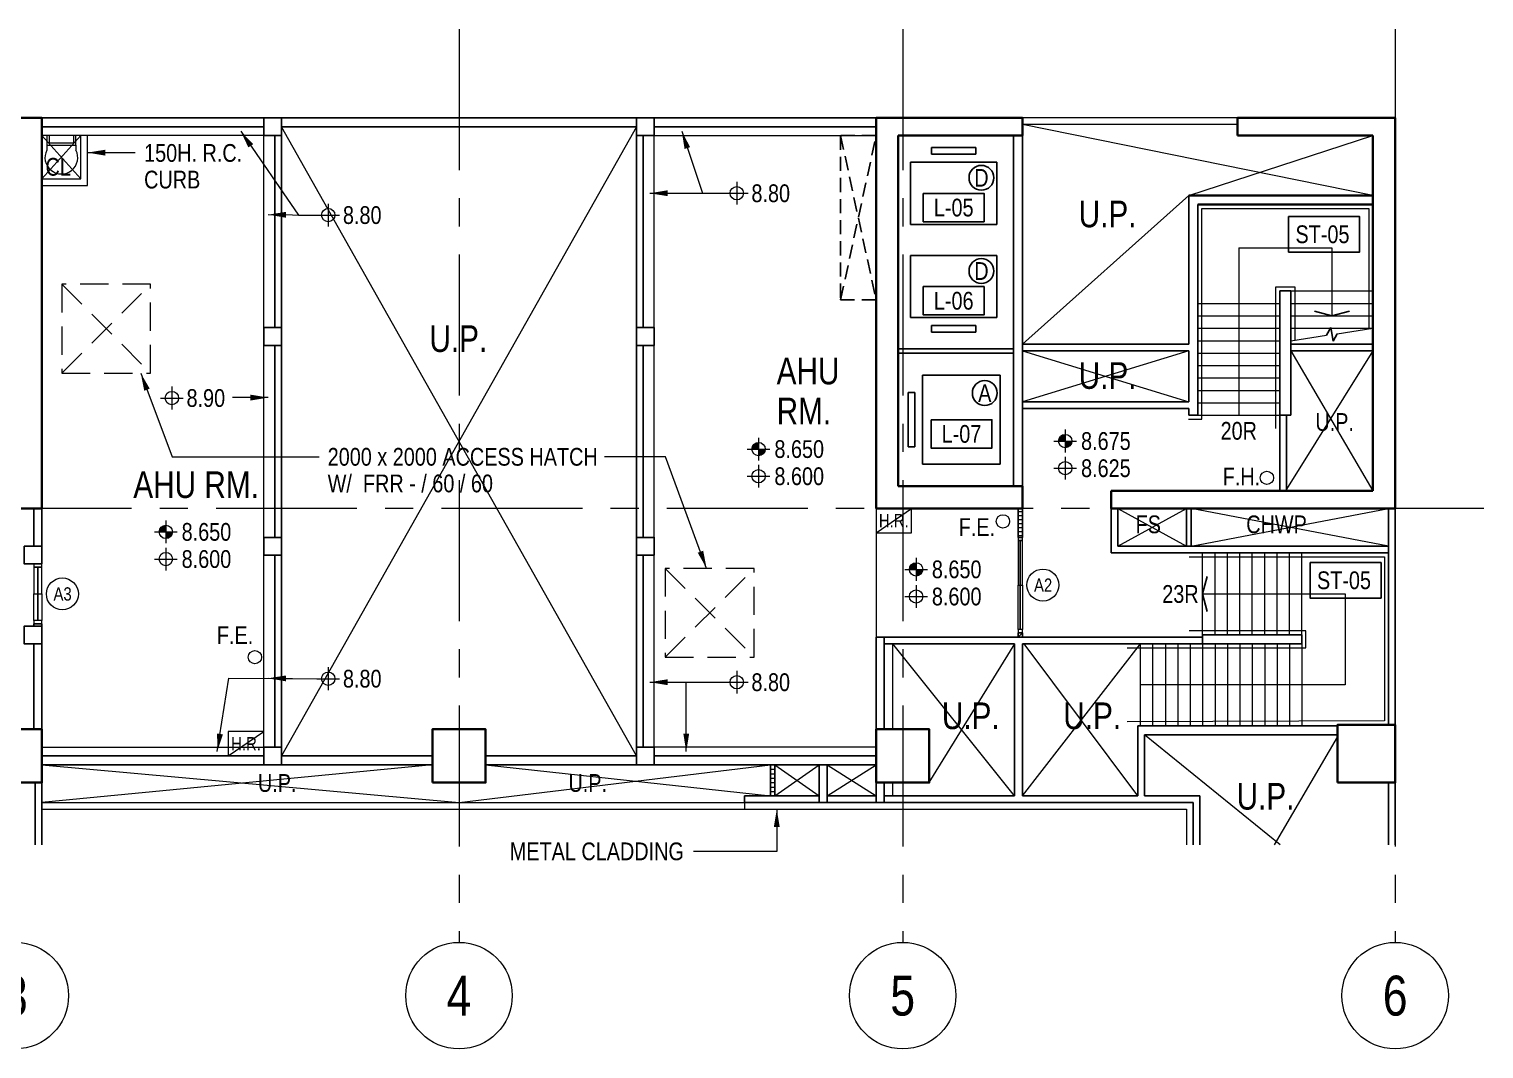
# Model space of a CAD drawing. Header units: millimetres. Extents: x 833576263 to 1668046980, y 817519639 to 1636103653.
# Drawn here: x 833805200 to 833837990, y 818029752 to 818052727 of the extents above; entities that cross this region are included whole.
import ezdxf
from ezdxf.enums import TextEntityAlignment as Align

# ---------------------------------------------------------------- set-up
doc = ezdxf.new("R2010")
doc.units = ezdxf.units.MM
doc.header["$LTSCALE"] = 100
doc.header["$MEASUREMENT"] = 0
for name, pattern in [('R_P_LG$0$CENTER', [50.800000000000004, 31.75, -6.35, 6.35, -6.35]), ('R_P_LG$0$HIDDEN', [9.524999999999999, 6.35, -3.175]), ('R_P_LG$0$HIDDEN2', [4.762499999999999, 3.175, -1.5875])]:
    doc.linetypes.add(name, pattern=pattern)
doc.layers.get('Defpoints').update_dxf_attribs({"color": 170})
for name, color, linetype, lineweight in [('R_P_LG$0$RDA0251', 1, 'R_P_LG$0$CENTER', 18), ('R_P_LG$0$RDA0321', 7, 'Continuous', 18), ('R_P_LG$0$RDA0322', 1, 'Continuous', 18), ('R_P_LG$0$RDA04011', 4, 'Continuous', 25), ('R_P_LG$0$RDA04031', 3, 'Continuous', 25), ('R_P_LG$0$RDA0501', 4, 'Continuous', 25), ('R_P_LG$0$RDA0502', 4, 'Continuous', 25), ('R_P_LG$0$RDA0506', 7, 'Continuous', 18), ('R_P_LG$0$RDA0621', 7, 'Continuous', 13), ('R_P_LG$0$RDA2141', 6, 'Continuous', 13), ('R_P_LG$0$RDA2201', 3, 'Continuous', 35), ('R_P_LG$0$RDA2202', 3, 'Continuous', 25), ('R_P_LG$0$RDA2203', 11, 'Continuous', 25), ('R_P_LG$0$RDA2301', 7, 'Continuous', 18), ('R_P_LG$0$RDA2401', 1, 'Continuous', 18), ('R_P_LG$0$RDA2461', 7, 'Continuous', 18), ('R_P_LG$0$RDA2804S', 2, 'Continuous', 35), ('R_P_LG$0$RDA3151', 1, 'Continuous', 18), ('R_P_LG$0$RDA3351', 7, 'Continuous', 18), ('R_P_LG$0$RDA5801', 1, 'Continuous', 18), ('R_P_LG$0$RDA5802', 1, 'Continuous', 18), ('R_P_LG$0$RDA6601', 4, 'Continuous', 25)]:
    doc.layers.add(name, color=color, linetype=linetype, lineweight=lineweight)
doc.layers.add('X-REF', color=7, linetype='Continuous')
doc.styles.add('R_P_LG$0$Arial', font='arial.ttf', dxfattribs={"width": 0.8})
doc.styles.add('R_P_LG$0$R_GRID', font='arial.ttf', dxfattribs={"width": 0.8})
doc.styles.add('R_P_LG$0$romans', font='arial.ttf', dxfattribs={"width": 0.8})
doc.dimstyles.new('R_P_LG$0$M_200LA', dxfattribs={"dimscale": 200, "dimtxt": 2.5, "dimasz": 2, "dimexe": 0.8, "dimexo": 0, "dimgap": 0.75, "dimtad": 1, "dimdec": 0, "dimrnd": 1, "dimzin": 12, "dimdsep": 46, "dimtxsty": 'R_P_LG$0$romans', "dimcen": 2, "dimdle": 1, "dimclrd": 7, "dimclre": 7, "dimclrt": 4, "dimaunit": 1, "dimadec": 3, "dimazin": 0, "dimtfac": 1, "dimtdec": 0, "dimtix": 1, "dimtmove": 2, "dimatfit": 3, "dimfxl": 1, "dimtolj": 1, "dimlwd": 18, "dimlwe": 18, "dimarcsym": 0})

# ---------------------------------------------------------------- blocks, each defined once
blk = doc.blocks.new('R_P_LG$0$mark-1')
at = {"linetype": 'Continuous'}
blk.add_circle((-4.446443213623752e-14, 6.661338147750939e-15), 4, dxfattribs=at)
at = {"color": 3, "style": 'R_P_LG$0$R_GRID', "width": 0.8}
blk.add_attdef('GRID', text='', height=3, dxfattribs=at).set_placement((-4.446443213623752e-14, 6.661338147750939e-15), align=Align.MIDDLE_CENTER)
blk = doc.blocks.new('R_P_LG$0$LMark-FFL-1')
h = blk.add_hatch(color=256)
h.paths.add_polyline_path([(0, 0.75, 0.4142135623730951), (-0.75, 0), (3.637978807091713e-12, 7.275957614183426e-12)])
h.paths.add_polyline_path([(0.75, 0), (0, 0), (0, -0.75, 0.4142135623730951)])
for p, q in [((-1.280000000002474, 0), (1.279999999998836, 0)), ((0, 1.279999999998836), (0, -1.279999999998836))]:
    blk.add_line(p, q)
blk.add_circle((0, 0), 0.75)
at = {"color": 7, "style": 'R_P_LG$0$romans', "width": 0.8}
blk.add_attdef('FFL', (1.029999999998836, 1.029999999998836), '', height=2, dxfattribs=at)
blk = doc.blocks.new('R_P_LG$0$LMark-SFL-1')
for p, q in [((-1.279999999795109, 0), (1.28000000026077, 0)), ((4.656612873077393e-10, 1.28000000026077), (4.656612873077393e-10, -1.279999999795109))]:
    blk.add_line(p, q)
blk.add_circle((4.656612873077393e-10, 0), 0.75)
at = {"color": 7, "style": 'R_P_LG$0$romans', "width": 0.8}
blk.add_attdef('SFL', (1.03000000026077, 1.03000000026077), '', height=2, dxfattribs=at)
blk = doc.blocks.new('R_P_LG$0$P46A_LADDER_Aluminum_w_Cage - Fixed Ladder With Cage _ Walk-Thru-1697452-LG_F _5_000 Mpd_')
at = {"layer": 'R_P_LG$0$RDA2461'}
for p, q in [((834014652.7249998, 818091604.8601538), (834014439.9999998, 818091604.8601538)), ((834014439.9999998, 818091604.8601538), (834014439.9999998, 818091554.8601538)), ((834014602.7249998, 818091554.8601538), (834014439.9999998, 818091554.8601538)), ((834014602.7249998, 818090998.5398312), (834014602.7249998, 818091554.8601538)), ((834014652.7249998, 818090948.5398312), (834014652.7249998, 818091604.8601538)), ((834014652.7249998, 818091604.8601538), (834014765.0499382, 818091604.8601539)), ((834014439.9999998, 818090998.5398312), (834014439.9999998, 818090948.5398312)), ((834014439.9999998, 818090998.5398312), (834014602.7249998, 818090998.5398312)), ((834014439.9999998, 818090948.5398312), (834014652.7249998, 818090948.5398312)), ((834014652.7249998, 818090948.5398312), (834014765.0499382, 818090948.5398312))]:
    blk.add_line(p, q, dxfattribs=at)
blk.add_arc((834014934.6344554, 818091276.6999925), 369.35744006052, 242.67127432295, 117.32872567705, dxfattribs=at)
blk = doc.blocks.new('R_P_LG')
at = {"layer": 'R_P_LG$0$RDA0621'}
h = blk.add_hatch(dxfattribs=at)
h.set_pattern_fill('_USER', color=256, scale=70.7, angle=45, pattern_type=0)
h.set_pattern_definition([(45, (0, -5000), (-49.99244942988891, 49.99244942988891), [])])
h.paths.add_polyline_path([(833827489.9999976, 818041276.6999911), (833827589.9999995, 818041276.6999911), (833827589.9999995, 818041926.6999923), (833827489.9999976, 818041926.6999923)])
h = blk.add_hatch(dxfattribs=at)
h.set_pattern_fill('_USER', color=256, scale=70.7, angle=45, pattern_type=0)
h.set_pattern_definition([(45, (833827489.9999977, 818039026.6999912), (-49.99244942988891, 49.99244942988891), [])])
h.paths.add_polyline_path([(833827489.9999977, 818039026.699991), (833827589.9999996, 818039026.699991), (833827589.9999996, 818039126.6999911), (833827489.9999977, 818039126.6999911)])
h = blk.add_hatch(dxfattribs=at)
h.set_pattern_fill('_USER', color=256, scale=100, double=1, pattern_type=0)
h.set_pattern_definition([(0, (833821909.999999, 818035451.7000074), (0, 100), []), (90, (833821909.999999, 818035451.7000074), (-100, 6.123233995736766e-15), [])])
h.paths.add_polyline_path([(833822009.999999, 818036151.6999911), (833821909.999999, 818036151.6999911), (833821909.999999, 818035451.7000074), (833822009.999999, 818035451.7000074)])
at = {"layer": 'Defpoints', "color": 5, "linetype": 'R_P_LG$0$HIDDEN2'}
for p, q in [((833823489.9999993, 818046626.6999931), (833824289.9999993, 818050326.6999918)), ((833823489.9999993, 818050326.6999918), (833824289.9999993, 818046626.6999931))]:
    blk.add_line(p, q, dxfattribs=at)
blk.add_lwpolyline([(833823489.9999993, 818046626.6999931), (833824289.9999993, 818046626.6999931), (833824289.9999993, 818050326.6999918), (833823489.9999993, 818050326.6999918)], close=True, dxfattribs=at)
at = {"layer": 'R_P_LG$0$RDA0251'}
for p, q in [((833814889.9999996, 818052726.6999934), (833814889.9999996, 818032151.7000078)), ((833824889.9999996, 818052726.6999934), (833824889.9999996, 818032151.7000078)), ((833835989.9999969, 818052726.6999934), (833835989.9999969, 818032151.7000078)), ((833837989.9999976, 818041926.6999925), (833790789.9999998, 818041926.6999925))]:
    blk.add_line(p, q, dxfattribs=at)
at = {"layer": 'R_P_LG$0$RDA0501'}
for points in [[(833825354.2857145, 818049026.6999922), (833826725.7142862, 818049026.69999), (833826725.7142843, 818048386.7154386), (833825354.2857143, 818048386.7154424)], [(833825354.2857145, 818046926.6999923), (833826725.7142862, 818046926.6999902), (833826725.7142843, 818046286.7154387), (833825354.2857143, 818046286.7154425)], [(833825529.2857131, 818043926.6999935), (833826900.7142848, 818043926.6999913), (833826900.7142829, 818043286.7154399), (833825529.2857128, 818043286.7154437)]]:
    blk.add_lwpolyline(points, close=True, dxfattribs=at)
for centre in [(833826665.000001, 818049376.6999923), (833826665.000001, 818047276.6999924), (833826739.9999996, 818044526.6999935)]:
    blk.add_circle(centre, 279.9999999999998, dxfattribs=at)
at = {"layer": 'R_P_LG$0$RDA0502'}
for points in [[(833833586.8063592, 818048503.0496136), (833835186.8063532, 818048503.0496136), (833835186.8063532, 818047703.0496165), (833833586.8063592, 818047703.0496165)], [(833834071.2863005, 818040707.7032236), (833835671.2862946, 818040707.7032236), (833835671.2862946, 818039907.7032264), (833834071.2863005, 818039907.7032264)]]:
    blk.add_lwpolyline(points, close=True, dxfattribs=at)
at = {"layer": 'R_P_LG$0$RDA0506'}
for centre in [(833805950.0000005, 818040001.6999924), (833828049.9999994, 818040201.6999911)]:
    blk.add_circle(centre, 359.9999999999997, dxfattribs=at)
at = {"layer": 'R_P_LG$0$RDA2141'}
for p, q in [((833832439.9999943, 818050726.6999933), (833827589.9999977, 818050726.6999933)), ((833832439.9999943, 818050576.6999933), (833827589.9999977, 818050576.6999933)), ((833805489.9999999, 818035301.7000074), (833821324.999998, 818035301.7000074)), ((833805489.9999998, 818035151.7000073), (833821324.999998, 818035151.7000073))]:
    blk.add_line(p, q, dxfattribs=at)
at = {"layer": 'R_P_LG$0$RDA2201'}
for p, q in [((833835489.9999961, 818048976.6999816), (833831340.000006, 818048976.6999816)), ((833831540.000006, 818048776.6999817), (833835489.9999961, 818048776.6999817))]:
    blk.add_line(p, q, dxfattribs=at)
at = {"layer": 'R_P_LG$0$RDA2202'}
for p, q in [((833824289.9999993, 818050726.6999918), (833805489.9999987, 818050726.6999918)), ((833805489.9999987, 818050526.6999918), (833810489.9999994, 818050526.6999918)), ((833810890.0000007, 818050526.6999918), (833818889.9999999, 818050526.6999918)), ((833810890.0000007, 818036551.6999918), (833810890.0000007, 818050526.6999918)), ((833818889.9999999, 818050526.6999918), (833818889.9999999, 818036551.6999918)), ((833819289.9999999, 818050526.6999918), (833824289.9999993, 818050526.6999918)), ((833810740.0000007, 818050326.6999918), (833810740.0000007, 818046001.6999918)), ((833819039.9999999, 818046001.6999918), (833819039.9999999, 818050326.6999918)), ((833827389.9999976, 818050326.6999924), (833827389.9999976, 818042426.6999922)), ((833827589.9999977, 818042426.6999922), (833827589.9999977, 818050326.6999924)), ((833831340.000006, 818048976.6999816), (833831340.000006, 818045626.6999893)), ((833831540.000006, 818044026.6999916), (833831540.000006, 818048776.6999817)), ((833833389.9999965, 818046826.6999921), (833833389.9999963, 818044026.6999916)), ((833833639.9999967, 818046826.699992), (833833389.9999965, 818046826.6999921)), ((833833639.9999964, 818044026.6999916), (833833639.9999967, 818046826.699992)), ((833810740.0000007, 818045601.6999918), (833810740.0000007, 818041276.6999918)), ((833819039.9999999, 818041276.6999918), (833819039.9999999, 818045601.6999918)), ((833831340.000006, 818045626.6999893), (833827589.9999977, 818045626.6999898)), ((833833639.9999965, 818045626.6999925), (833835489.9999964, 818045626.6999924)), ((833827389.9999976, 818045526.6999923), (833824789.9999993, 818045526.6999923)), ((833824789.9999993, 818045426.6999924), (833827389.9999976, 818045426.6999924)), ((833827589.9999986, 818045476.6999929), (833831340.000006, 818045476.6999892)), ((833831340.000006, 818045476.6999892), (833831340.000006, 818044326.6999924)), ((833835489.9999964, 818045476.6999924), (833833639.9999965, 818045476.6999924)), ((833831340.000006, 818044326.6999924), (833827589.9999977, 818044326.6999924)), ((833827589.9999977, 818044176.6999924), (833831340.000006, 818044176.6999924)), ((833831340.000006, 818044176.6999924), (833831340.000006, 818044026.6999916)), ((833831340.000006, 818044026.6999916), (833831540.000006, 818044026.6999916)), ((833833389.9999964, 818044026.6999916), (833833389.9999964, 818042326.6999922)), ((833833389.9999964, 818044026.6999916), (833833639.9999964, 818044026.6999916)), ((833833539.9999964, 818042326.6999922), (833833539.9999964, 818044026.6999916)), ((833805310.0000006, 818041926.6999931), (833805310.0000006, 818041076.6999923)), ((833805490.0000005, 818041926.6999931), (833805490.0000005, 818041076.6999923)), ((833829739.9999994, 818041926.6999923), (833829589.9999994, 818041926.6999923)), ((833829589.9999994, 818041926.6999923), (833829589.9999995, 818040926.6999899)), ((833829739.9999994, 818041076.69999), (833829739.9999994, 818041926.6999923)), ((833831389.9999965, 818041926.6999923), (833831289.9999967, 818041926.6999923)), ((833835839.9999971, 818041926.699993), (833835839.9999971, 818037051.7000164)), ((833835989.9999971, 818037051.7000164), (833835989.9999971, 818041926.699993)), ((833835839.9999971, 818041076.69999), (833829739.9999994, 818041076.69999)), ((833810740.0000007, 818040876.6999918), (833810740.0000007, 818036551.6999918)), ((833819039.9999999, 818036551.6999918), (833819039.9999999, 818040876.6999918)), ((833829589.9999995, 818040926.6999899), (833835839.9999974, 818040926.6999899)), ((833805310.0000006, 818039326.6999924), (833805310.0000006, 818039276.6999923)), ((833805310.0000006, 818039326.6999924), (833805490.0000005, 818039326.6999924)), ((833805490.0000005, 818039276.6999923), (833805490.0000005, 818039326.6999924)), ((833831649.9999967, 818039026.6999911), (833824289.9999999, 818039026.6999911)), ((833824289.9999993, 818039026.6999911), (833824289.9999993, 818036951.7000164)), ((833824469.9999992, 818036951.7000164), (833824469.9999992, 818039026.6999911)), ((833805310.0000006, 818038876.6999923), (833805310.0000006, 818036951.7000165)), ((833805490.0000005, 818036951.7000165), (833805490.0000005, 818038876.6999923)), ((833824469.9999992, 818038876.6999911), (833827409.9999995, 818038876.6999911)), ((833827409.9999995, 818038876.6999911), (833827409.9999995, 818035451.7000074)), ((833827589.9999995, 818035451.7000074), (833827589.9999995, 818038876.6999911)), ((833827589.9999995, 818038876.6999911), (833831649.9999967, 818038876.6999911)), ((833834689.9999971, 818037026.6999913), (833830190.0000001, 818037026.6999913)), ((833830190.0000001, 818037026.6999913), (833830190.0000001, 818035451.7000074)), ((833830340.0000001, 818036826.6999912), (833834689.9999971, 818036826.6999912)), ((833830340.0000001, 818035451.7000074), (833830340.0000001, 818036826.6999912)), ((833834689.9999971, 818036826.6999912), (833834689.9999971, 818037026.6999913)), ((833810489.9999994, 818036351.700017), (833805490.0000004, 818036351.700017)), ((833805490.0000004, 818036151.700017), (833814290.0000013, 818036151.700017)), ((833814290.0000013, 818036351.700017), (833810890.0000007, 818036351.7000171)), ((833818890, 818036351.699991), (833815489.9999999, 818036351.699991)), ((833815489.9999999, 818036151.6999911), (833824290.0000004, 818036151.6999911)), ((833824290.0000004, 818036351.699991), (833819289.9999999, 818036351.699991)), ((833823009.999999, 818036151.6999911), (833823009.999999, 818035301.7000073)), ((833823189.9999992, 818035301.7000073), (833823189.9999992, 818036151.6999911)), ((833805339.9999998, 818035751.7000172), (833805339.9999998, 818034351.7000171)), ((833805490.0000004, 818034351.7000171), (833805490.0000004, 818035751.7000171)), ((833824289.9999999, 818035751.7000171), (833824289.9999999, 818035301.7000074)), ((833824469.9999999, 818035301.7000074), (833824469.9999999, 818035751.7000171)), ((833835839.9999971, 818035751.7000157), (833835839.999997, 818034351.7000171)), ((833835989.9999973, 818034351.7000171), (833835989.9999971, 818035751.7000157)), ((833823009.9999989, 818035451.7000073), (833821324.999998, 818035451.7000074)), ((833821324.999998, 818035451.7000074), (833821324.999998, 818035301.7000074)), ((833824289.9999999, 818035451.7000074), (833823189.9999992, 818035451.7000073)), ((833827409.9999995, 818035451.7000074), (833824469.9999999, 818035451.7000074)), ((833830190.0000001, 818035451.7000074), (833827589.9999995, 818035451.7000074)), ((833831590.0000004, 818035451.7000076), (833830340.0000001, 818035451.7000076)), ((833831590.0000004, 818034351.700017), (833831590.0000004, 818035451.7000076)), ((833821324.999998, 818035301.7000074), (833831440.0000002, 818035301.7000074)), ((833831440.0000002, 818035301.7000074), (833831440.0000002, 818034351.700017))]:
    blk.add_line(p, q, dxfattribs=at)
for points in [[(833810889.9999994, 818050326.6999918), (833810489.9999994, 818050326.6999918), (833810489.9999994, 818050726.6999918), (833810889.9999994, 818050726.6999918)], [(833818889.9999999, 818050326.6999918), (833819289.9999999, 818050326.6999918), (833819289.9999999, 818050726.6999918), (833818889.9999999, 818050726.6999918)], [(833810889.9999994, 818045601.6999918), (833810489.9999994, 818045601.6999918), (833810489.9999994, 818046001.6999918), (833810889.9999994, 818046001.6999918)], [(833818889.9999999, 818045601.6999918), (833819289.9999999, 818045601.6999918), (833819289.9999999, 818046001.6999918), (833818889.9999999, 818046001.6999918)], [(833805490.0000005, 818040676.6999923), (833805090.0000005, 818040676.6999923), (833805090.0000005, 818041076.6999923), (833805490.0000005, 818041076.6999923)], [(833810889.9999994, 818040876.6999918), (833810489.9999994, 818040876.6999918), (833810489.9999994, 818041276.6999918), (833810889.9999994, 818041276.6999918)], [(833818889.9999999, 818040876.6999918), (833819289.9999999, 818040876.6999918), (833819289.9999999, 818041276.6999918), (833818889.9999999, 818041276.6999918)], [(833805490.0000005, 818038876.6999923), (833805090.0000005, 818038876.6999923), (833805090.0000005, 818039276.6999923), (833805490.0000005, 818039276.6999923)], [(833831649.9999967, 818039076.6999899), (833833889.9999964, 818039076.6999899), (833833889.9999964, 818038876.69999), (833831649.9999967, 818038876.69999)], [(833810889.9999994, 818036151.6999918), (833810489.9999994, 818036151.6999918), (833810489.9999994, 818036551.6999918), (833810889.9999994, 818036551.6999918)], [(833818889.9999999, 818036151.6999918), (833819289.9999999, 818036151.6999918), (833819289.9999999, 818036551.6999918), (833818889.9999999, 818036551.6999918)]]:
    blk.add_lwpolyline(points, close=True, dxfattribs=at)
at = {"layer": 'R_P_LG$0$RDA2203'}
for p, q in [((833827489.9999995, 818041926.6999923), (833827489.9999995, 818041276.6999912)), ((833827589.9999995, 818041276.6999912), (833827589.9999995, 818041926.6999923)), ((833831289.9999967, 818041926.6999923), (833831289.9999967, 818041076.69999)), ((833831389.9999965, 818041076.69999), (833831389.9999965, 818041926.6999923)), ((833827489.9999995, 818041276.6999912), (833827589.9999995, 818041276.6999912)), ((833827589.9999995, 818039126.6999911), (833827489.9999995, 818039126.6999911)), ((833827489.9999995, 818039126.6999911), (833827489.9999995, 818039026.6999911)), ((833827589.9999995, 818039026.6999911), (833827589.9999995, 818039126.6999911)), ((833821909.9999986, 818036151.6999911), (833821909.9999982, 818035451.7000074)), ((833822009.999999, 818036151.6999911), (833822009.999999, 818035451.7000074))]:
    blk.add_line(p, q, dxfattribs=at)
at = {"layer": 'R_P_LG$0$RDA2301'}
for p, q in [((833810489.9999994, 818050326.6999918), (833805489.9999987, 818050326.6999918)), ((833810490.0000007, 818036551.700017), (833810490.0000007, 818050326.6999918)), ((833819289.9999986, 818036551.700017), (833819289.9999986, 818050326.6999918)), ((833819289.9999999, 818050326.6999918), (833824290.0000006, 818050326.6999918)), ((833824289.9999999, 818041926.6999923), (833824289.9999999, 818039026.6999909)), ((833805490.0000004, 818036551.700017), (833810490.0000007, 818036551.700017)), ((833824289.9999989, 818036551.700017), (833819289.9999986, 818036551.700017))]:
    blk.add_line(p, q, dxfattribs=at)
at = {"layer": 'R_P_LG$0$RDA2401'}
for p, q in [((833831629.9999963, 818043936.6999916), (833831629.9999967, 818048686.6999929)), ((833831629.9999967, 818048686.6999929), (833835399.9999968, 818048686.6999911)), ((833835399.9999968, 818048686.6999911), (833835399.9999967, 818045973.0783714)), ((833832465.0000058, 818047801.699992), (833832465.0000058, 818044026.6999915)), ((833832465.0000058, 818047801.699992), (833834564.999992, 818047801.699992)), ((833834564.999992, 818047801.699992), (833834564.999992, 818046266.6999918)), ((833833299.9999963, 818043726.6999916), (833833299.9999965, 818046916.6999921)), ((833833299.9999965, 818046916.6999921), (833833729.9999967, 818046916.699992)), ((833833729.9999967, 818046916.699992), (833833729.9999965, 818045720.3216133)), ((833833639.9999967, 818046826.699992), (833835489.9999874, 818046826.699992)), ((833831540.000006, 818046546.6999915), (833833389.9999965, 818046546.6999915)), ((833831540.000006, 818046266.6999913), (833833389.9999965, 818046266.6999913)), ((833833639.9999967, 818046546.6999918), (833835489.9999874, 818046546.6999918)), ((833833639.9999967, 818046266.6999918), (833835489.9999874, 818046266.6999917)), ((833831540.000006, 818045986.6999915), (833833389.9999965, 818045986.6999915)), ((833833639.9999967, 818045986.6999918), (833835489.9999874, 818045986.6999917)), ((833834686.2689588, 818045865.0542138), (833835489.9999874, 818045986.6999917)), ((833831540.000006, 818045706.6999915), (833833389.9999965, 818045706.6999915)), ((833833639.9999967, 818045706.6999917), (833834443.731025, 818045828.3457695)), ((833831540.000006, 818045426.6999913), (833833389.9999965, 818045426.6999913)), ((833831540.000006, 818045146.6999915), (833833389.9999965, 818045146.6999915)), ((833831540.000006, 818044866.6999915), (833833389.9999965, 818044866.6999915)), ((833831540.000006, 818044586.6999916), (833833389.9999965, 818044586.6999915)), ((833831540.000006, 818044306.6999913), (833833389.9999964, 818044306.6999916)), ((833831329.9999963, 818043936.6999916), (833831629.9999963, 818043936.6999916)), ((833831540.000006, 818044026.6999916), (833833389.9999964, 818044026.6999916)), ((833831349.9999965, 818040836.69999), (833835749.9999974, 818040836.6999899)), ((833831649.9999968, 818039076.6999899), (833831649.9999967, 818040926.69999)), ((833831929.9999967, 818039076.6999899), (833831929.9999965, 818040926.69999)), ((833832209.9999964, 818039076.6999899), (833832209.9999964, 818040926.69999)), ((833832489.9999965, 818039076.6999899), (833832489.9999965, 818040926.69999)), ((833832769.9999967, 818039076.6999899), (833832769.9999967, 818040926.69999)), ((833833049.9999964, 818039076.6999899), (833833049.9999965, 818040926.69999)), ((833833329.9999965, 818039076.6999899), (833833329.9999965, 818040926.69999)), ((833833609.9999967, 818039076.6999899), (833833609.9999967, 818040926.69999)), ((833833889.9999964, 818039076.6999899), (833833889.9999965, 818040926.69999)), ((833835749.9999974, 818040836.6999899), (833835749.9999971, 818037141.2772846)), ((833831649.9999965, 818040001.69999), (833834864.7606369, 818040001.69999)), ((833834864.7606369, 818040001.69999), (833834864.7606369, 818037951.69999)), ((833833979.9999964, 818039166.6999899), (833831349.9999965, 818039166.6999899)), ((833833979.9999964, 818038786.69999), (833833979.9999964, 818039166.6999899)), ((833829949.9999952, 818038786.6999911), (833833979.9999964, 818038786.69999)), ((833830249.9999952, 818037026.6999913), (833830249.9999952, 818038876.6999911)), ((833830529.9999952, 818037026.6999913), (833830529.9999952, 818038876.6999911)), ((833830809.9999949, 818038876.6999912), (833830809.9999949, 818037026.6999915)), ((833831089.9999951, 818038876.6999912), (833831089.9999949, 818037026.6999915)), ((833831369.9999949, 818038876.6999899), (833831369.9999949, 818037026.6999915)), ((833831649.999995, 818038876.6999899), (833831649.9999949, 818037026.6999915)), ((833831929.999995, 818038876.6999899), (833831929.999995, 818037026.6999915)), ((833832209.9999949, 818038876.6999899), (833832209.9999949, 818037026.6999915)), ((833832489.9999949, 818038876.6999899), (833832489.999995, 818037026.6999915)), ((833832769.9999949, 818038876.6999899), (833832769.9999951, 818037026.6999915)), ((833833049.9999949, 818038876.6999899), (833833049.9999949, 818037026.6999915)), ((833833329.9999949, 818038876.6999899), (833833329.999995, 818037026.6999915)), ((833833609.999995, 818038876.6999899), (833833609.9999949, 818037026.6999915)), ((833833889.9999948, 818038876.6999899), (833833889.999995, 818037026.6999915)), ((833834864.7606369, 818037951.69999), (833830249.9999954, 818037951.6999902)), ((833835749.9999971, 818037141.2772846), (833829949.5762707, 818037116.6989939))]:
    blk.add_line(p, q, dxfattribs=at)
at = {"layer": 'R_P_LG$0$RDA2401', "color": 3, "lineweight": 25}
for p, q in [((833834564.999992, 818046266.6999918), (833834168.9704032, 818046372.8158003)), ((833834564.999992, 818046266.6999918), (833834961.0295808, 818046372.8158003)), ((833834537.8674643, 818046000.5762031), (833834443.731025, 818045828.3457695)), ((833834592.1325197, 818045692.8237803), (833834537.8674643, 818046000.5762031)), ((833834686.2689588, 818045865.0542138), (833834592.1325197, 818045692.8237803)), ((833831649.9999965, 818040001.69999), (833831756.115805, 818040397.7295789)), ((833831649.9999965, 818040001.69999), (833831756.115805, 818039605.6704012))]:
    blk.add_line(p, q, dxfattribs=at)
at = {"layer": 'R_P_LG$0$RDA2804S'}
for p, q in [((833805489.9999987, 818050726.6999933), (833801939.9999938, 818050726.6999933)), ((833805489.9999987, 818041926.699993), (833805489.9999987, 818050726.6999933)), ((833827589.9999977, 818050726.6999933), (833824289.9999993, 818050726.6999933)), ((833824289.9999993, 818050726.6999933), (833824289.9999993, 818041926.699993)), ((833827589.9999977, 818050326.6999931), (833827589.9999977, 818050726.6999933)), ((833835989.9999964, 818050726.6999933), (833832439.9999943, 818050726.6999933)), ((833832439.9999943, 818050726.6999933), (833832439.9999943, 818050326.6999931)), ((833835989.9999964, 818041926.699993), (833835989.9999964, 818050726.6999933)), ((833824789.9999993, 818050326.6999931), (833827589.9999977, 818050326.6999931)), ((833824789.9999993, 818042426.6999929), (833824789.9999993, 818050326.6999931)), ((833832439.9999943, 818050326.6999931), (833835489.9999964, 818050326.6999931)), ((833835489.9999964, 818050326.6999931), (833835489.9999964, 818042326.6999929)), ((833827589.9999977, 818042426.6999929), (833824789.9999993, 818042426.6999929)), ((833827589.9999977, 818041926.699993), (833827589.9999977, 818042426.6999929)), ((833835489.9999964, 818042326.6999929), (833829589.9999993, 818042326.6999929)), ((833829589.9999993, 818042326.6999929), (833829589.9999994, 818041926.699993)), ((833799039.9999952, 818041926.6999931), (833805489.9999987, 818041926.699993)), ((833824289.9999993, 818041926.699993), (833827589.9999977, 818041926.699993)), ((833829589.9999994, 818041926.699993), (833835989.9999964, 818041926.699993))]:
    blk.add_line(p, q, dxfattribs=at)
for points in [[(833834689.9999971, 818035751.7000164), (833835989.9999971, 818035751.7000164), (833835989.9999971, 818037051.7000164), (833834689.9999971, 818037051.7000164)], [(833804289.9999999, 818035751.7000171), (833805489.9999998, 818035751.7000171), (833805489.9999998, 818036951.700017), (833804289.9999999, 818036951.700017)], [(833814290.0000013, 818035751.7000171), (833815489.9999999, 818035751.7000171), (833815489.9999999, 818036951.700017), (833814290.0000013, 818036951.700017)], [(833824289.9999999, 818035751.7000171), (833825489.9999998, 818035751.7000171), (833825489.9999998, 818036951.700017), (833824289.9999999, 818036951.700017)]]:
    blk.add_lwpolyline(points, close=True, dxfattribs=at)
at = {"layer": 'R_P_LG$0$RDA3151'}
for points in [[(833827589.9999994, 818041201.6999911), (833827589.9999994, 818041276.6999912), (833827489.9999995, 818041276.6999912), (833827489.9999995, 818041201.6999911)], [(833827539.9999994, 818041201.6999912), (833827489.9999995, 818041201.6999912), (833827489.9999995, 818040201.6999911), (833827539.9999994, 818040201.6999911)], [(833827589.9999994, 818041201.6999912), (833827539.9999994, 818041201.6999912), (833827539.9999994, 818040201.6999911), (833827589.9999994, 818040201.6999911)], [(833805490.0000005, 818040601.6999924), (833805490.0000005, 818040676.6999925), (833805310.0000005, 818040676.6999925), (833805310.0000005, 818040601.6999924)], [(833805400.0000005, 818040601.6999925), (833805310.0000005, 818040601.6999925), (833805310.0000005, 818040001.6999924), (833805400.0000005, 818040001.6999924)], [(833805490.0000005, 818040601.6999925), (833805400.0000005, 818040601.6999925), (833805400.0000005, 818040001.6999924), (833805490.0000005, 818040001.6999924)], [(833805400.0000005, 818039401.6999924), (833805310.0000005, 818039401.6999924), (833805310.0000005, 818040001.6999924), (833805400.0000005, 818040001.6999924)], [(833805490.0000005, 818039401.6999924), (833805400.0000005, 818039401.6999924), (833805400.0000005, 818040001.6999924), (833805490.0000005, 818040001.6999924)], [(833827539.9999994, 818039201.6999911), (833827489.9999995, 818039201.6999911), (833827489.9999995, 818040201.6999911), (833827539.9999994, 818040201.6999911)], [(833827589.9999994, 818039201.6999911), (833827539.9999994, 818039201.6999911), (833827539.9999994, 818040201.6999911), (833827589.9999994, 818040201.6999911)], [(833805490.0000005, 818039326.6999924), (833805490.0000005, 818039401.6999924), (833805310.0000005, 818039401.6999924), (833805310.0000005, 818039326.6999924)], [(833827589.9999994, 818039126.6999911), (833827589.9999994, 818039201.6999911), (833827489.9999995, 818039201.6999911), (833827489.9999995, 818039126.6999911)]]:
    blk.add_lwpolyline(points, close=True, dxfattribs=at)
blk.add_lwpolyline([(833821324.999998, 818035301.7000076), (833821323.9095274, 818035151.7000076), (833831290.0000004, 818035151.7000074), (833831290.0000004, 818034351.700017)], dxfattribs=at)
at = {"layer": 'R_P_LG$0$RDA3351'}
for p, q in [((833818890, 818036351.699991), (833810890.0000007, 818050526.6999918)), ((833818889.9999999, 818050526.6999918), (833810890.0000007, 818036351.7000171)), ((833835489.9999961, 818048976.6999816), (833827589.9999977, 818050576.6999925)), ((833806364.9999985, 818050326.6999918), (833805490.0000004, 818049351.6999974)), ((833805490.0000004, 818050326.6999897), (833806364.9999985, 818049351.6999974)), ((833831340.000006, 818048976.6999816), (833835489.9999964, 818050326.6999924)), ((833827589.9999977, 818045626.6999928), (833831340.000006, 818048976.6999816)), ((833827589.9999977, 818045476.6999929), (833831339.9999974, 818044326.6999916)), ((833831339.9999973, 818045476.6999892), (833827589.9999977, 818044326.6999953)), ((833835489.9999964, 818045476.6999924), (833833539.9999967, 818042364.5787809)), ((833833639.9999965, 818045476.6999925), (833835489.9999964, 818042326.6999922)), ((833829739.9999994, 818041076.69999), (833831289.9999967, 818041926.6999923)), ((833829739.9999994, 818041926.6999923), (833831289.9999967, 818041076.69999)), ((833835839.9999974, 818041076.69999), (833831389.9999965, 818041926.6999923)), ((833831389.9999965, 818041076.69999), (833835840.124811, 818041926.5751787)), ((833827409.9999995, 818035451.7000074), (833824669.9999992, 818038876.6999911)), ((833824669.9999993, 818036951.700017), (833824669.9999992, 818038876.6999911)), ((833827410.0000011, 818038876.6999911), (833825481.9303966, 818035751.7000171)), ((833827589.9999995, 818035451.7000074), (833830249.999995, 818038876.6999912)), ((833830190.0000001, 818035451.7000074), (833827626.3746135, 818038876.6999911)), ((833833398.9887314, 818034351.7000171), (833830340.0000001, 818036826.6999912)), ((833833271.6037792, 818034351.7000171), (833834689.9999971, 818036776.7000157)), ((833814290.0000013, 818036151.700017), (833805489.9999999, 818035301.7000074)), ((833805490.0000004, 818036151.700017), (833814890, 818035301.7000074)), ((833814890, 818035301.7000074), (833821909.9999986, 818036151.6999911)), ((833815489.9999999, 818036151.6999911), (833821909.9999982, 818035451.7000074)), ((833822009.999999, 818035451.7000074), (833823009.999999, 818036151.6999911)), ((833822009.999999, 818036151.6999911), (833823009.9999989, 818035451.7000073)), ((833823189.9999992, 818035451.7000073), (833824290.0000004, 818036151.6999911)), ((833823189.9999992, 818036151.6999911), (833824289.9999999, 818035451.7000074)), ((833824669.9999993, 818035451.7000076), (833824669.9999993, 818035751.7000171))]:
    blk.add_line(p, q, dxfattribs=at)
at = {"layer": 'R_P_LG$0$RDA3351', "linetype": 'R_P_LG$0$HIDDEN'}
for p, q in [((833805940.0000004, 818044976.6999917), (833807940.0000004, 818046976.6999918)), ((833805940.0000004, 818046976.6999918), (833807940.0000004, 818044976.6999917)), ((833819539.9999999, 818038576.6999924), (833821539.9999999, 818040576.6999925)), ((833819539.9999999, 818040576.6999925), (833821539.9999999, 818038576.6999924))]:
    blk.add_line(p, q, dxfattribs=at)
at = {"layer": 'R_P_LG$0$RDA3351'}
blk.add_lwpolyline([(833805490.0000004, 818049351.6999974), (833806364.9999985, 818049351.6999974), (833806364.9999985, 818050326.6999918), (833805490.0000004, 818050326.6999918)], close=True, dxfattribs=at)
blk.add_lwpolyline([(833805489.9999987, 818049201.6999974), (833806514.9999985, 818049201.6999974), (833806514.9999985, 818050326.6999917)], dxfattribs=at)
at = {"layer": 'R_P_LG$0$RDA3351', "linetype": 'R_P_LG$0$HIDDEN'}
for points in [[(833805940.0000004, 818044976.6999917), (833807940.0000004, 818044976.6999917), (833807940.0000004, 818046976.6999918), (833805940.0000004, 818046976.6999918)], [(833819539.9999999, 818038576.6999924), (833821539.9999999, 818038576.6999924), (833821539.9999999, 818040576.6999925), (833819539.9999999, 818040576.6999925)]]:
    blk.add_lwpolyline(points, close=True, dxfattribs=at)
at = {"layer": 'R_P_LG$0$RDA5801'}
for centre in [(833833099.9999967, 818042616.6999885), (833827149.9999998, 818041636.6999967), (833810290.0000007, 818038576.700017)]:
    blk.add_circle(centre, 150, dxfattribs=at)
at = {"layer": 'R_P_LG$0$RDA5802'}
for p, q in [((833824289.9999993, 818041376.6999929), (833825089.9999723, 818041926.6999922)), ((833809690.0000263, 818036351.700016), (833810489.9999994, 818036901.7000153))]:
    blk.add_line(p, q, dxfattribs=at)
for points in [[(833824289.9999988, 818041376.6999947), (833825089.9999723, 818041376.6999938), (833825089.9999727, 818041926.6999922), (833824289.9999993, 818041926.6999931)], [(833809690.0000259, 818036351.7000178), (833810489.9999994, 818036351.700017), (833810489.9999998, 818036901.7000153), (833809690.0000263, 818036901.7000163)]]:
    blk.add_lwpolyline(points, close=True, dxfattribs=at)
at = {"layer": 'R_P_LG$0$RDA6601'}
for p, q in [((833826539.9999977, 818050056.6999925), (833825539.9999977, 818050056.6999925)), ((833825539.9999977, 818049906.6999925), (833825539.9999977, 818050056.6999925)), ((833826539.9999977, 818049906.6999925), (833825539.9999977, 818049906.6999925)), ((833826539.9999977, 818049906.6999925), (833826539.9999977, 818050056.6999925)), ((833825064.9999979, 818048326.6999925), (833825064.9999979, 818049726.6999925)), ((833825064.9999979, 818049726.6999925), (833827014.9999979, 818049726.6999925)), ((833827014.9999979, 818048326.6999925), (833827014.9999979, 818049726.6999925)), ((833825064.9999979, 818048326.6999925), (833827014.9999979, 818048326.6999925)), ((833825064.9999979, 818047626.6999927), (833825064.9999979, 818046226.6999927)), ((833825064.9999979, 818047626.6999927), (833827014.9999979, 818047626.6999927)), ((833827014.9999979, 818047626.6999927), (833827014.9999979, 818046226.6999927)), ((833825064.9999979, 818046226.6999927), (833827014.9999979, 818046226.6999927)), ((833825539.9999977, 818046046.6999927), (833825539.9999977, 818045896.6999927)), ((833826539.9999977, 818046046.6999927), (833825539.9999977, 818046046.6999927)), ((833826539.9999977, 818046046.6999927), (833826539.9999977, 818045896.6999927)), ((833826539.9999977, 818045896.6999927), (833825539.9999977, 818045896.6999927)), ((833825339.9999979, 818042926.6999936), (833825339.9999979, 818044926.6999936)), ((833825339.9999979, 818044926.6999936), (833827089.9999979, 818044926.6999936)), ((833827089.9999979, 818042926.6999936), (833827089.9999979, 818044926.6999936)), ((833825009.9999977, 818043316.3920083), (833825009.9999977, 818044537.0079789)), ((833825159.9999977, 818044537.0079789), (833825009.9999977, 818044537.0079789)), ((833825159.9999977, 818043316.3920083), (833825159.9999977, 818044537.0079789)), ((833825159.9999977, 818043316.3920083), (833825009.9999977, 818043316.3920083)), ((833825339.9999979, 818042926.6999936), (833827089.9999979, 818042926.6999936))]:
    blk.add_line(p, q, dxfattribs=at)
at = {"layer": 'R_P_LG$0$RDA0251', "xscale": 300, "yscale": 300, "zscale": 300}
for p, values in [((833804889.9999998, 818030951.7000077), {'GRID': '3'}), ((833814889.9999998, 818030951.7000077), {'GRID': '4'}), ((833824889.9999998, 818030951.7000077), {'GRID': '5'}), ((833835989.999997, 818030951.7000077), {'GRID': '6'})]:
    blk.add_blockref('R_P_LG$0$mark-1', p, dxfattribs=at).add_auto_attribs(values)
at = {"layer": 'R_P_LG$0$RDA0321'}
ref = blk.add_blockref('R_P_LG$0$LMark-SFL-1', (833821150.6316513, 818049028.8988466, 1.449975662929953e-06), dxfattribs=dict(at, xscale=200, yscale=200, zscale=200))
ref.add_attrib('SFL', '8.80', dxfattribs={"layer": '0', "color": 7, "height": 399.9999999999996, "style": 'R_P_LG$0$romans', "width": 0.7999999999999999}).set_placement((833821915.9768082, 818049028.8988466), align=Align.MIDDLE)
ref = blk.add_blockref('R_P_LG$0$LMark-SFL-1', (833811943.1712329, 818048537.2738749, 1.450052709048119e-06), dxfattribs=dict(at, xscale=200, yscale=200, zscale=200))
ref.add_attrib('SFL', '8.80', dxfattribs={"layer": '0', "color": 7, "height": 399.9999999999996, "style": 'R_P_LG$0$romans', "width": 0.7999999999999999}).set_placement((833812708.5163898, 818048537.2738749), align=Align.MIDDLE)
ref = blk.add_blockref('R_P_LG$0$LMark-SFL-1', (833808418.054459, 818044415.5384552, 1.450052709048119e-06), dxfattribs=dict(at, xscale=200, yscale=200, zscale=200))
ref.add_attrib('SFL', '8.90', dxfattribs={"layer": '0', "color": 7, "height": 399.9999999999996, "style": 'R_P_LG$0$romans', "width": 0.7999999999999999}).set_placement((833809183.3996159, 818044415.5384552), align=Align.MIDDLE)
ref = blk.add_blockref('R_P_LG$0$LMark-SFL-1', (833828554.0707015, 818042834.4077767, 1.450018696617926e-06), dxfattribs=dict(at, xscale=200, yscale=200, zscale=200))
ref.add_attrib('SFL', '8.625', dxfattribs={"layer": '0', "color": 7, "height": 399.9999999999996, "style": 'R_P_LG$0$romans', "width": 0.7999999999999999}).set_placement((833829469.4158584, 818042834.4077767), align=Align.MIDDLE)
ref = blk.add_blockref('R_P_LG$0$LMark-SFL-1', (833821642.90213, 818042653.5786587, 1.450018696617926e-06), dxfattribs=dict(at, xscale=200, yscale=200, zscale=200))
ref.add_attrib('SFL', '8.600', dxfattribs={"layer": '0', "color": 7, "height": 399.9999999999996, "style": 'R_P_LG$0$romans', "width": 0.7999999999999999}).set_placement((833822558.2472869, 818042653.5786587), align=Align.MIDDLE)
ref = blk.add_blockref('R_P_LG$0$LMark-SFL-1', (833808281.8665134, 818040787.810185, 1.450018696617926e-06), dxfattribs=dict(at, xscale=200, yscale=200, zscale=200))
ref.add_attrib('SFL', '8.600', dxfattribs={"layer": '0', "color": 7, "height": 399.9999999999996, "style": 'R_P_LG$0$romans', "width": 0.7999999999999999}).set_placement((833809197.2116703, 818040787.810185), align=Align.MIDDLE)
ref = blk.add_blockref('R_P_LG$0$LMark-SFL-1', (833825191.7383622, 818039943.6048628, 1.450018696617926e-06), dxfattribs=dict(at, xscale=200, yscale=200, zscale=200))
ref.add_attrib('SFL', '8.600', dxfattribs={"layer": '0', "color": 7, "height": 399.9999999999996, "style": 'R_P_LG$0$romans', "width": 0.7999999999999999}).set_placement((833826107.0835191, 818039943.6048628), align=Align.MIDDLE)
ref = blk.add_blockref('R_P_LG$0$LMark-SFL-1', (833811943.1712329, 818038092.3646026, 1.450052709048119e-06), dxfattribs=dict(at, xscale=200, yscale=200, zscale=200))
ref.add_attrib('SFL', '8.80', dxfattribs={"layer": '0', "color": 7, "height": 399.9999999999996, "style": 'R_P_LG$0$romans', "width": 0.7999999999999999}).set_placement((833812708.5163898, 818038092.3646026), align=Align.MIDDLE)
ref = blk.add_blockref('R_P_LG$0$LMark-SFL-1', (833821150.6316513, 818038012.9890825, 1.449975662929953e-06), dxfattribs=dict(at, xscale=200, yscale=200, zscale=200))
ref.add_attrib('SFL', '8.80', dxfattribs={"layer": '0', "color": 7, "height": 399.9999999999996, "style": 'R_P_LG$0$romans', "width": 0.7999999999999999}).set_placement((833821915.9768082, 818038012.9890825), align=Align.MIDDLE)
at = {"layer": 'R_P_LG$0$RDA0322'}
ref = blk.add_blockref('R_P_LG$0$LMark-FFL-1', (833828554.0106472, 818043446.4077697), dxfattribs=dict(at, xscale=200, yscale=200, zscale=200))
ref.add_attrib('FFL', '8.675', dxfattribs={"layer": '0', "color": 7, "height": 399.9999999999998, "rotation": 9.488226654631971e-07, "style": 'R_P_LG$0$romans', "width": 0.7999999999999997}).set_placement((833829469.3323393, 818043446.3843106), align=Align.MIDDLE)
ref = blk.add_blockref('R_P_LG$0$LMark-FFL-1', (833821642.8420757, 818043265.5786517), dxfattribs=dict(at, xscale=200, yscale=200, zscale=200))
ref.add_attrib('FFL', '8.650', dxfattribs={"layer": '0', "color": 7, "height": 399.9999999999998, "rotation": 9.488226654631971e-07, "style": 'R_P_LG$0$romans', "width": 0.7999999999999997}).set_placement((833822558.1637678, 818043265.5551926), align=Align.MIDDLE)
ref = blk.add_blockref('R_P_LG$0$LMark-FFL-1', (833808281.8064591, 818041399.8101779), dxfattribs=dict(at, xscale=200, yscale=200, zscale=200))
ref.add_attrib('FFL', '8.650', dxfattribs={"layer": '0', "color": 7, "height": 399.9999999999998, "rotation": 9.488226654631971e-07, "style": 'R_P_LG$0$romans', "width": 0.7999999999999997}).set_placement((833809197.1281512, 818041399.7867188), align=Align.MIDDLE)
ref = blk.add_blockref('R_P_LG$0$LMark-FFL-1', (833825191.6783079, 818040555.6048558), dxfattribs=dict(at, xscale=200, yscale=200, zscale=200))
ref.add_attrib('FFL', '8.650', dxfattribs={"layer": '0', "color": 7, "height": 399.9999999999998, "rotation": 9.488226654631971e-07, "style": 'R_P_LG$0$romans', "width": 0.7999999999999997}).set_placement((833826107, 818040555.5813967), align=Align.MIDDLE)
at = {"layer": 'R_P_LG$0$RDA2461', "rotation": 270}
blk.add_blockref('R_P_LG$0$P46A_LADDER_Aluminum_w_Cage - Fixed Ladder With Cage _ Walk-Thru-1697452-LG_F _5_000 Mpd_', (15714650.79999804, 1652064766.699993), dxfattribs=at)
at = {"layer": 'R_P_LG$0$RDA04011', "width": 0.8}
for s, height, style, p in [('CL', 400, 'R_P_LG$0$Arial', (833805569.3337467, 818049424.4993674)), ('METAL CLADDING', 399.999999999998, 'R_P_LG$0$romans', (833816033.9660037, 818034002))]:
    blk.add_text(s, height=height, dxfattribs=dict(at, style=style)).set_placement(p)
at = {"layer": 'R_P_LG$0$RDA04011', "char_height": 400, "attachment_point": 1, "line_spacing_factor": 0.9, "style": 'R_P_LG$0$Arial'}
for s, insert, width in [('\\W0.8000;150H. R.C. CURB', (833807792.054459, 818050136.6166232), 2595.323328735232), ('2000 x 2000 ACCESS HATCH  W/  FRR - / 60 / 60', (833811929.7878436, 818043290.9895638), 6308.212156451344)]:
    blk.add_mtext(s, dxfattribs=dict(at, insert=insert, width=width))
at = {"layer": 'R_P_LG$0$RDA04031', "style": 'R_P_LG$0$Arial', "width": 0.8}
for s, p in [('U.P.', (833828856.1649543, 818048262.2438502)), ('U.P.', (833814222.6164124, 818045453.1127369)), ('U.P.', (833828856.1649543, 818044622.2609339)), ('AHU RM.', (833807548.3185587, 818042163.2328817)), ('U.P.', (833825772.3545781, 818036956.2438502)), ('U.P.', (833828510.1649543, 818036956.2438502)), ('U.P.', (833832415.4178128, 818035142.3032957))]:
    blk.add_text(s, height=599.9999999999993, dxfattribs=at).set_placement(p)
at = {"layer": 'R_P_LG$0$RDA04031', "color": 4, "lineweight": 25, "style": 'R_P_LG$0$Arial', "width": 0.8}
for s, p in [('U.P.', (833834191.5244275, 818043674.6177282)), ('FS', (833830139.3945754, 818041369.2944986)), ('CHWP', (833832633.3977174, 818041369.2944986)), ('U.P.', (833810357, 818035541.9999999)), ('U.P.', (833817356.9999998, 818035541.9999999))]:
    blk.add_text(s, height=400, dxfattribs=at).set_placement(p)
at = {"layer": 'R_P_LG$0$RDA04031', "insert": (833822048.7763631, 818045323.2277355), "char_height": 599.9999999999993, "width": 1587.558452261686, "attachment_point": 1, "line_spacing_factor": 0.9, "style": 'R_P_LG$0$Arial'}
blk.add_mtext('\\W0.8000;AHU RM.', dxfattribs=at)
at = {"layer": 'R_P_LG$0$RDA0501', "width": 0.8}
for s, style, p in [('D', 'R_P_LG$0$romans', (833826665.000001, 818049376.6999923)), ('D', 'R_P_LG$0$romans', (833826665.000001, 818047276.6999924)), ('A', 'R_P_LG$0$Arial', (833826739.9999996, 818044526.6999935))]:
    blk.add_text(s, height=399.9999999999997, dxfattribs=dict(at, style=style)).set_placement(p, align=Align.MIDDLE)
at = {"layer": 'R_P_LG$0$RDA0501', "style": 'R_P_LG$0$romans', "width": 0.8}
for s, p in [('L-05', (833826039.9999999, 818048706.7077138)), ('L-06', (833826039.9999999, 818046606.707714)), ('L-07', (833826214.9999985, 818043606.7077152))]:
    blk.add_text(s, height=399.9999999999997, dxfattribs=at).set_placement(p, align=Align.MIDDLE_CENTER)
at = {"layer": 'R_P_LG$0$RDA0502', "style": 'R_P_LG$0$Arial', "width": 0.8}
for p in [(833833743.0600135, 818047904.6772902), (833834227.5399549, 818040109.3309002)]:
    blk.add_text('ST-05', height=399.9999999999999, dxfattribs=at).set_placement(p)
at = {"layer": 'R_P_LG$0$RDA0506', "color": 0, "lineweight": 15, "style": 'R_P_LG$0$romans', "width": 0.8}
for s, p in [('A2', (833828054.9999998, 818040201.6999909)), ('A3', (833805955.0000008, 818040001.6999922))]:
    blk.add_text(s, height=299.9999999999993, dxfattribs=at).set_placement(p, align=Align.MIDDLE)
at = {"layer": 'R_P_LG$0$RDA2401', "style": 'R_P_LG$0$romans', "width": 0.8}
for s, p in [('20R', (833832465.0000012, 818043676.6999916)), ('23R', (833831149.9999962, 818040000.9635979))]:
    blk.add_text(s, height=399.9999999999994, dxfattribs=at).set_placement(p, align=Align.MIDDLE)
at = {"layer": 'R_P_LG$0$RDA5801', "style": 'R_P_LG$0$Arial', "width": 0.8}
blk.add_text('F.E.', height=400, dxfattribs=at).set_placement((833809432.3117195, 818038873.9619507))
at = {"layer": 'R_P_LG$0$RDA5801', "char_height": 400, "width": 1038.987, "line_spacing_factor": 0.9, "style": 'R_P_LG$0$Arial'}
for s, insert, attachment_point in [('F.H.', (833832102.6601086, 818042845.3711989), 1), ('F.E.', (833826152.6601117, 818041308.3548416), 7)]:
    blk.add_mtext(s, dxfattribs=dict(at, insert=insert, attachment_point=attachment_point))
at = {"layer": 'R_P_LG$0$RDA5802', "style": 'R_P_LG$0$romans', "width": 0.8}
for p in [(833824689.9999858, 818041651.6999925), (833810090.0000129, 818036626.7000157)]:
    blk.add_text('H.R.', height=299.9999999999999, rotation=2.732075668004893e-05, dxfattribs=at).set_placement(p, align=Align.MIDDLE)
at = {"layer": 'R_P_LG$0$RDA0321'}
for points in [[(833809969.0154449, 818050426.6999917), (833811274.3116913, 818048537.2738749), (833811687.1712329, 818048537.2738749)], [(833819910.0978138, 818050426.6999917), (833820374.6491743, 818049028.8988466), (833820894.6316513, 818049028.8988466)], [(833819189.9999986, 818049028.8988466), (833820894.6316513, 818049028.8988466)], [(833810590.0000007, 818048546.8236703), (833811687.1712329, 818048537.2738749)], [(833810590.0000007, 818044425.0882506), (833809783.231494, 818044425.0882506)], [(833809440.7212745, 818036451.7000169), (833809701.5983745, 818038101.914398), (833811687.1712329, 818038092.3646026)], [(833810590.0000007, 818038101.914398), (833811687.1712329, 818038092.3646026)], [(833819189.9999986, 818038012.9890825), (833820894.6316513, 818038012.9890825)], [(833820011.6562872, 818036451.7000171), (833820011.6562872, 818038012.9890825), (833820894.6316513, 818038012.9890825)]]:
    blk.add_leader(points, dimstyle='R_P_LG$0$M_200LA', override={"dimtad": 0}, dxfattribs=at)
at = {"layer": 'R_P_LG$0$RDA04011'}
for points, override in [([(833806514.9999985, 818049943.4379056), (833807593.3777877, 818049943.4379056)], {"dimtad": 0}), ([(833807716.7996135, 818044976.6999917), (833808425.2916383, 818043090.9895638), (833811741, 818043090.9895638)], {"dimgap": 0.75, "dimtad": 0}), ([(833820470.2175043, 818040576.6999925), (833819547.1199349, 818043090.9895638), (833818170, 818043090.9895638)], {"dimgap": 0.75, "dimtad": 0}), ([(833822052, 818035151.7000074), (833822052, 818034202), (833820172, 818034202)], {"dimgap": 0.75, "dimtad": 0})]:
    blk.add_leader(points, dimstyle='R_P_LG$0$M_200LA', override=override, dxfattribs=at)

msp = doc.modelspace()

# ---------------------------------------------------------------- block references
at = {"layer": 'X-REF'}
msp.add_blockref('R_P_LG', (0, 0), dxfattribs=at)

doc.saveas('drawing.dxf')
